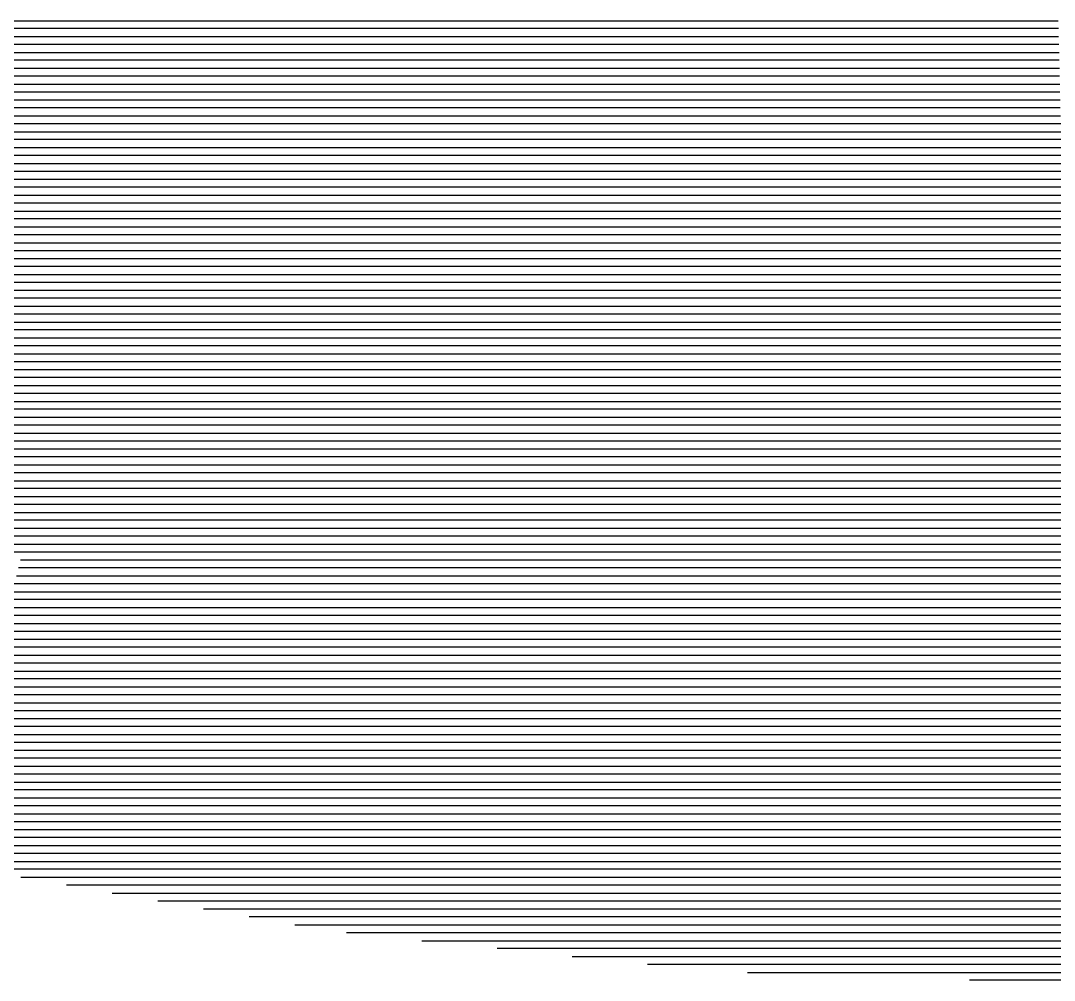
# Model space of a CAD drawing. Header units: metres. Extents: x -6.9 to 6.9, y -7 to 7.
# Drawn here: x -1.305 to -0.001, y -6.99 to -5.78 of the extents above; entities that cross this region are included whole.
import ezdxf

# ---------------------------------------------------------------- set-up
doc = ezdxf.new("R2010")
doc.units = ezdxf.units.M

msp = doc.modelspace()

# ---------------------------------------------------------------- linework, layer by layer
for p, q in [((-1.380213, -5.780403, -0.091879), (-1.128985, -5.780403, -0.045519)), ((-1.128985, -5.780403, -0.045519), (-0.907183, -5.780403, -0.004047)), ((-0.907183, -5.780403, -0.004047), (-0.643176, -5.780403, 0.045298)), ((-0.643176, -5.780403, 0.045298), (-0.445456, -5.780403, 0.082781)), ((-0.445456, -5.780403, 0.082781), (-0.18143, -5.780403, 0.132753)), ((-0.18143, -5.780403, 0.132753), (0.003521, -5.780403, 0.168279)), ((-1.13157, -5.790403, -0.045494), (-1.380435, -5.790403, -0.091417)), ((-0.907239, -5.790403, -0.003548), (-1.13157, -5.790403, -0.045494)), ((-0.645531, -5.790403, 0.045367), (-0.907239, -5.790403, -0.003548)), ((-0.445374, -5.790403, 0.083312), (-0.645531, -5.790403, 0.045367)), ((-0.183551, -5.790403, 0.132868), (-0.445374, -5.790403, 0.083312)), ((0.003753, -5.790403, 0.168844), (-0.183551, -5.790403, 0.132868)), ((-1.136742, -5.810403, -0.045442), (-1.380879, -5.810403, -0.090493)), ((-1.380657, -5.800403, -0.090955), (-1.134156, -5.800403, -0.045468)), ((-0.90735, -5.810403, -0.00255), (-1.136742, -5.810403, -0.045442)), ((-1.134156, -5.800403, -0.045468), (-0.907294, -5.800403, -0.003049)), ((-0.650242, -5.810403, 0.045505), (-0.90735, -5.810403, -0.00255)), ((-0.907294, -5.800403, -0.003049), (-0.647886, -5.800403, 0.045436)), ((-0.445208, -5.810403, 0.084375), (-0.650242, -5.810403, 0.045505)), ((-0.647886, -5.800403, 0.045436), (-0.445291, -5.800403, 0.083844)), ((-0.445291, -5.800403, 0.083844), (-0.185671, -5.800403, 0.132982)), ((-0.187792, -5.810403, 0.133096), (-0.445208, -5.810403, 0.084375)), ((0.004216, -5.810403, 0.169976), (-0.187792, -5.810403, 0.133096)), ((-0.185671, -5.800403, 0.132982), (0.003984, -5.800403, 0.16941)), ((-1.3811, -5.820403, -0.090031), (-1.139328, -5.820403, -0.045417)), ((-1.139328, -5.820403, -0.045417), (-0.907405, -5.820403, -0.002052)), ((-0.907405, -5.820403, -0.002052), (-0.652597, -5.820403, 0.045574)), ((-0.652597, -5.820403, 0.045574), (-0.445125, -5.820403, 0.084906)), ((-0.445125, -5.820403, 0.084906), (-0.189912, -5.820403, 0.13321)), ((-0.189912, -5.820403, 0.13321), (0.004448, -5.820403, 0.170542)), ((-1.141913, -5.830403, -0.045391), (-1.381322, -5.830403, -0.089569)), ((-0.907461, -5.830403, -0.001553), (-1.141913, -5.830403, -0.045391)), ((-0.654953, -5.830403, 0.045643), (-0.907461, -5.830403, -0.001553)), ((-0.445042, -5.830403, 0.085437), (-0.654953, -5.830403, 0.045643)), ((-0.192032, -5.830403, 0.133324), (-0.445042, -5.830403, 0.085437)), ((0.00468, -5.830403, 0.171108), (-0.192032, -5.830403, 0.133324)), ((-1.147085, -5.850403, -0.04534), (-1.381765, -5.850403, -0.088645)), ((-1.381544, -5.840403, -0.089107), (-1.144499, -5.840403, -0.045365)), ((-0.907572, -5.850403, -0.000555), (-1.147085, -5.850403, -0.04534)), ((-1.144499, -5.840403, -0.045365), (-0.907516, -5.840403, -0.001054)), ((-0.659664, -5.850403, 0.045781), (-0.907572, -5.850403, -0.000555)), ((-0.907516, -5.840403, -0.001054), (-0.657308, -5.840403, 0.045712)), ((-0.444876, -5.850403, 0.086499), (-0.659664, -5.850403, 0.045781)), ((-0.657308, -5.840403, 0.045712), (-0.444959, -5.840403, 0.085968)), ((-0.444959, -5.840403, 0.085968), (-0.194153, -5.840403, 0.133438)), ((-0.196273, -5.850403, 0.133552), (-0.444876, -5.850403, 0.086499)), ((0.005143, -5.850403, 0.17224), (-0.196273, -5.850403, 0.133552)), ((-0.194153, -5.840403, 0.133438), (0.004911, -5.840403, 0.171674)), ((-1.381987, -5.860403, -0.088183), (-1.149671, -5.860403, -0.045314)), ((-1.149671, -5.860403, -0.045314), (-0.907627, -5.860403, -0.000056)), ((-0.907627, -5.860403, -0.000056), (-0.662019, -5.860403, 0.04585)), ((-0.662019, -5.860403, 0.04585), (-0.444794, -5.860403, 0.08703)), ((-0.444794, -5.860403, 0.08703), (-0.198394, -5.860403, 0.133667)), ((-0.198394, -5.860403, 0.133667), (0.005375, -5.860403, 0.172806)), ((-1.152257, -5.870403, -0.045288), (-1.382209, -5.870403, -0.087721)), ((-0.907683, -5.870403, 0.000442), (-1.152257, -5.870403, -0.045288)), ((-0.664374, -5.870403, 0.045919), (-0.907683, -5.870403, 0.000442)), ((-0.444711, -5.870403, 0.087562), (-0.664374, -5.870403, 0.045919)), ((-0.200514, -5.870403, 0.133781), (-0.444711, -5.870403, 0.087562)), ((0.005606, -5.870403, 0.173372), (-0.200514, -5.870403, 0.133781)), ((-1.382431, -5.880403, -0.08726), (-1.154842, -5.880403, -0.045263)), ((-1.154842, -5.880403, -0.045263), (-0.907738, -5.880403, 0.000941)), ((-0.907738, -5.880403, 0.000941), (-0.66673, -5.880403, 0.045988)), ((-0.66673, -5.880403, 0.045988), (-0.444628, -5.880403, 0.088093)), ((-0.444628, -5.880403, 0.088093), (-0.202635, -5.880403, 0.133895)), ((-0.202635, -5.880403, 0.133895), (0.005838, -5.880403, 0.173938)), ((-1.382874, -5.900403, -0.086336), (-1.160014, -5.900403, -0.045211)), ((-1.157428, -5.890403, -0.045237), (-1.382652, -5.890403, -0.086798)), ((-1.160014, -5.900403, -0.045211), (-0.907849, -5.900403, 0.001939)), ((-0.907794, -5.890403, 0.00144), (-1.157428, -5.890403, -0.045237)), ((-0.907849, -5.900403, 0.001939), (-0.671441, -5.900403, 0.046125)), ((-0.669085, -5.890403, 0.046056), (-0.907794, -5.890403, 0.00144)), ((-0.671441, -5.900403, 0.046125), (-0.444462, -5.900403, 0.089155)), ((-0.444545, -5.890403, 0.088624), (-0.669085, -5.890403, 0.046056)), ((-0.204755, -5.890403, 0.134009), (-0.444545, -5.890403, 0.088624)), ((-0.444462, -5.900403, 0.089155), (-0.206876, -5.900403, 0.134123)), ((-0.206876, -5.900403, 0.134123), (0.006302, -5.900403, 0.17507)), ((0.00607, -5.890403, 0.174504), (-0.204755, -5.890403, 0.134009)), ((-1.1626, -5.910403, -0.045186), (-1.383096, -5.910403, -0.085874)), ((-0.907905, -5.910403, 0.002438), (-1.1626, -5.910403, -0.045186)), ((-0.673796, -5.910403, 0.046194), (-0.907905, -5.910403, 0.002438)), ((-0.444379, -5.910403, 0.089686), (-0.673796, -5.910403, 0.046194)), ((-0.208996, -5.910403, 0.134237), (-0.444379, -5.910403, 0.089686)), ((0.006533, -5.910403, 0.175636), (-0.208996, -5.910403, 0.134237)), ((-1.383317, -5.920403, -0.085412), (-1.165185, -5.920403, -0.04516)), ((-1.165185, -5.920403, -0.04516), (-0.90796, -5.920403, 0.002936)), ((-0.90796, -5.920403, 0.002936), (-0.676152, -5.920403, 0.046263)), ((-0.676152, -5.920403, 0.046263), (-0.444296, -5.920403, 0.090217)), ((-0.444296, -5.920403, 0.090217), (-0.211117, -5.920403, 0.134351)), ((-0.211117, -5.920403, 0.134351), (0.006765, -5.920403, 0.176202)), ((-1.383761, -5.940403, -0.084488), (-1.170357, -5.940403, -0.045109)), ((-1.167771, -5.930403, -0.045134), (-1.383539, -5.930403, -0.08495)), ((-1.170357, -5.940403, -0.045109), (-0.908071, -5.940403, 0.003934)), ((-0.908016, -5.930403, 0.003435), (-1.167771, -5.930403, -0.045134)), ((-0.908071, -5.940403, 0.003934), (-0.680862, -5.940403, 0.046401)), ((-0.678507, -5.930403, 0.046332), (-0.908016, -5.930403, 0.003435)), ((-0.680862, -5.940403, 0.046401), (-0.444131, -5.940403, 0.09128)), ((-0.444214, -5.930403, 0.090749), (-0.678507, -5.930403, 0.046332)), ((-0.213237, -5.930403, 0.134465), (-0.444214, -5.930403, 0.090749)), ((-0.444131, -5.940403, 0.09128), (-0.215358, -5.940403, 0.13458)), ((-0.215358, -5.940403, 0.13458), (0.007228, -5.940403, 0.177333)), ((0.006997, -5.930403, 0.176768), (-0.213237, -5.930403, 0.134465)), ((-1.172943, -5.950403, -0.045083), (-1.383982, -5.950403, -0.084026)), ((-0.908127, -5.950403, 0.004433), (-1.172943, -5.950403, -0.045083)), ((-0.683218, -5.950403, 0.04647), (-0.908127, -5.950403, 0.004433)), ((-0.444048, -5.950403, 0.091811), (-0.683218, -5.950403, 0.04647)), ((-0.217478, -5.950403, 0.134694), (-0.444048, -5.950403, 0.091811)), ((0.00746, -5.950403, 0.177899), (-0.217478, -5.950403, 0.134694)), ((-1.384204, -5.960403, -0.083564), (-1.175528, -5.960403, -0.045057)), ((-1.175528, -5.960403, -0.045057), (-0.908182, -5.960403, 0.004932)), ((-0.908182, -5.960403, 0.004932), (-0.685573, -5.960403, 0.046539)), ((-0.685573, -5.960403, 0.046539), (-0.443965, -5.960403, 0.092342)), ((-0.443965, -5.960403, 0.092342), (-0.219599, -5.960403, 0.134808)), ((-0.219599, -5.960403, 0.134808), (0.007692, -5.960403, 0.178465)), ((-1.384648, -5.980403, -0.08264), (-1.1807, -5.980403, -0.045006)), ((-1.178114, -5.970403, -0.045031), (-1.384426, -5.970403, -0.083102)), ((-1.1807, -5.980403, -0.045006), (-0.908293, -5.980403, 0.005929)), ((-0.908238, -5.970403, 0.00543), (-1.178114, -5.970403, -0.045031)), ((-0.908293, -5.980403, 0.005929), (-0.690284, -5.980403, 0.046677)), ((-0.687929, -5.970403, 0.046608), (-0.908238, -5.970403, 0.00543)), ((-0.690284, -5.980403, 0.046677), (-0.443799, -5.980403, 0.093404)), ((-0.443882, -5.970403, 0.092873), (-0.687929, -5.970403, 0.046608)), ((-0.221719, -5.970403, 0.134922), (-0.443882, -5.970403, 0.092873)), ((-0.443799, -5.980403, 0.093404), (-0.22384, -5.980403, 0.135036)), ((-0.22384, -5.980403, 0.135036), (0.008155, -5.980403, 0.179597)), ((0.007923, -5.970403, 0.179031), (-0.221719, -5.970403, 0.134922)), ((-1.183286, -5.990403, -0.04498), (-1.384869, -5.990403, -0.082178)), ((-0.908349, -5.990403, 0.006428), (-1.183286, -5.990403, -0.04498)), ((-0.69264, -5.990403, 0.046746), (-0.908349, -5.990403, 0.006428)), ((-0.443716, -5.990403, 0.093935), (-0.69264, -5.990403, 0.046746)), ((-0.22596, -5.990403, 0.13515), (-0.443716, -5.990403, 0.093935)), ((0.008387, -5.990403, 0.180163), (-0.22596, -5.990403, 0.13515)), ((-1.385091, -6.000403, -0.081717), (-1.185871, -6.000403, -0.044954)), ((-1.185871, -6.000403, -0.044954), (-0.908404, -6.000403, 0.006927)), ((-0.908404, -6.000403, 0.006927), (-0.694995, -6.000403, 0.046815)), ((-0.694995, -6.000403, 0.046815), (-0.443634, -6.000403, 0.094467)), ((-0.443634, -6.000403, 0.094467), (-0.228081, -6.000403, 0.135264)), ((-0.228081, -6.000403, 0.135264), (0.008619, -6.000403, 0.180729)), ((-1.188457, -6.010403, -0.044929), (-1.385313, -6.010403, -0.081255)), ((-0.90846, -6.010403, 0.007425), (-1.188457, -6.010403, -0.044929)), ((-0.69735, -6.010403, 0.046883), (-0.90846, -6.010403, 0.007425)), ((-0.443551, -6.010403, 0.094998), (-0.69735, -6.010403, 0.046883)), ((-0.230201, -6.010403, 0.135379), (-0.443551, -6.010403, 0.094998)), ((0.00885, -6.010403, 0.181295), (-0.230201, -6.010403, 0.135379)), ((-1.193629, -6.030403, -0.044877), (-1.385756, -6.030403, -0.080331)), ((-1.385534, -6.020403, -0.080793), (-1.191043, -6.020403, -0.044903)), ((-0.908571, -6.030403, 0.008423), (-1.193629, -6.030403, -0.044877)), ((-1.191043, -6.020403, -0.044903), (-0.908515, -6.020403, 0.007924)), ((-0.702061, -6.030403, 0.047021), (-0.908571, -6.030403, 0.008423)), ((-0.908515, -6.020403, 0.007924), (-0.699706, -6.020403, 0.046952)), ((-0.443385, -6.030403, 0.09606), (-0.702061, -6.030403, 0.047021)), ((-0.699706, -6.020403, 0.046952), (-0.443468, -6.020403, 0.095529)), ((-0.443468, -6.020403, 0.095529), (-0.232321, -6.020403, 0.135493)), ((-0.234442, -6.030403, 0.135607), (-0.443385, -6.030403, 0.09606)), ((0.009314, -6.030403, 0.182427), (-0.234442, -6.030403, 0.135607)), ((-0.232321, -6.020403, 0.135493), (0.009082, -6.020403, 0.181861)), ((-1.385978, -6.040403, -0.079869), (-1.196215, -6.040403, -0.044852)), ((-1.196215, -6.040403, -0.044852), (-0.908626, -6.040403, 0.008922)), ((-0.908626, -6.040403, 0.008922), (-0.704417, -6.040403, 0.04709)), ((-0.704417, -6.040403, 0.04709), (-0.443302, -6.040403, 0.096591)), ((-0.443302, -6.040403, 0.096591), (-0.236562, -6.040403, 0.135721)), ((-0.236562, -6.040403, 0.135721), (0.009545, -6.040403, 0.182993)), ((-1.1988, -6.050403, -0.044826), (-1.3862, -6.050403, -0.079407)), ((-0.908682, -6.050403, 0.009421), (-1.1988, -6.050403, -0.044826)), ((-0.706772, -6.050403, 0.047159), (-0.908682, -6.050403, 0.009421)), ((-0.443219, -6.050403, 0.097122), (-0.706772, -6.050403, 0.047159)), ((-0.238683, -6.050403, 0.135835), (-0.443219, -6.050403, 0.097122)), ((0.009777, -6.050403, 0.183559), (-0.238683, -6.050403, 0.135835)), ((-1.203972, -6.070403, -0.044775), (-1.386643, -6.070403, -0.078483)), ((-1.386421, -6.060403, -0.078945), (-1.201386, -6.060403, -0.0448)), ((-0.908793, -6.070403, 0.010418), (-1.203972, -6.070403, -0.044775)), ((-1.201386, -6.060403, -0.0448), (-0.908737, -6.060403, 0.009919)), ((-0.711483, -6.070403, 0.047297), (-0.908793, -6.070403, 0.010418)), ((-0.908737, -6.060403, 0.009919), (-0.709128, -6.060403, 0.047228)), ((-0.443054, -6.070403, 0.098185), (-0.711483, -6.070403, 0.047297)), ((-0.709128, -6.060403, 0.047228), (-0.443136, -6.060403, 0.097654)), ((-0.443136, -6.060403, 0.097654), (-0.240803, -6.060403, 0.135949)), ((-0.242924, -6.070403, 0.136063), (-0.443054, -6.070403, 0.098185)), ((0.010241, -6.070403, 0.184691), (-0.242924, -6.070403, 0.136063)), ((-0.240803, -6.060403, 0.135949), (0.010009, -6.060403, 0.184125)), ((-1.386865, -6.080403, -0.078021), (-1.206558, -6.080403, -0.044749)), ((-1.206558, -6.080403, -0.044749), (-0.908848, -6.080403, 0.010917)), ((-0.908848, -6.080403, 0.010917), (-0.713838, -6.080403, 0.047366)), ((-0.713838, -6.080403, 0.047366), (-0.442971, -6.080403, 0.098716)), ((-0.442971, -6.080403, 0.098716), (-0.245044, -6.080403, 0.136177)), ((-0.245044, -6.080403, 0.136177), (0.010472, -6.080403, 0.185257)), ((-1.209143, -6.090403, -0.044723), (-1.387086, -6.090403, -0.077559)), ((-0.908904, -6.090403, 0.011416), (-1.209143, -6.090403, -0.044723)), ((-0.716194, -6.090403, 0.047435), (-0.908904, -6.090403, 0.011416)), ((-0.442888, -6.090403, 0.099247), (-0.716194, -6.090403, 0.047435)), ((-0.247165, -6.090403, 0.136292), (-0.442888, -6.090403, 0.099247)), ((0.010704, -6.090403, 0.185823), (-0.247165, -6.090403, 0.136292)), ((-1.214315, -6.110403, -0.044672), (-1.38753, -6.110403, -0.076635)), ((-1.387308, -6.100403, -0.077097), (-1.211729, -6.100403, -0.044698)), ((-0.909015, -6.110403, 0.012413), (-1.214315, -6.110403, -0.044672)), ((-1.211729, -6.100403, -0.044698), (-0.908959, -6.100403, 0.011915)), ((-0.720905, -6.110403, 0.047573), (-0.909015, -6.110403, 0.012413)), ((-0.908959, -6.100403, 0.011915), (-0.718549, -6.100403, 0.047504)), ((-0.442722, -6.110403, 0.100309), (-0.720905, -6.110403, 0.047573)), ((-0.718549, -6.100403, 0.047504), (-0.442805, -6.100403, 0.099778)), ((-0.442805, -6.100403, 0.099778), (-0.249285, -6.100403, 0.136406)), ((-0.251406, -6.110403, 0.13652), (-0.442722, -6.110403, 0.100309)), ((0.011167, -6.110403, 0.186954), (-0.251406, -6.110403, 0.13652)), ((-0.249285, -6.100403, 0.136406), (0.010936, -6.100403, 0.186388)), ((-1.387751, -6.120403, -0.076173), (-1.216901, -6.120403, -0.044646)), ((-1.216901, -6.120403, -0.044646), (-0.90907, -6.120403, 0.012912)), ((-0.90907, -6.120403, 0.012912), (-0.72326, -6.120403, 0.047642)), ((-0.72326, -6.120403, 0.047642), (-0.442639, -6.120403, 0.100841)), ((-0.442639, -6.120403, 0.100841), (-0.253526, -6.120403, 0.136634)), ((-0.253526, -6.120403, 0.136634), (0.011399, -6.120403, 0.18752)), ((-1.219486, -6.130403, -0.044621), (-1.387973, -6.130403, -0.075712)), ((-0.909126, -6.130403, 0.013411), (-1.219486, -6.130403, -0.044621)), ((-0.725616, -6.130403, 0.04771), (-0.909126, -6.130403, 0.013411)), ((-0.442556, -6.130403, 0.101372), (-0.725616, -6.130403, 0.04771)), ((-0.255647, -6.130403, 0.136748), (-0.442556, -6.130403, 0.101372)), ((0.011631, -6.130403, 0.188086), (-0.255647, -6.130403, 0.136748)), ((-1.224658, -6.150403, -0.044569), (-1.388417, -6.150403, -0.074788)), ((-1.388195, -6.140403, -0.07525), (-1.222072, -6.140403, -0.044595)), ((-0.909237, -6.150403, 0.014409), (-1.224658, -6.150403, -0.044569)), ((-1.222072, -6.140403, -0.044595), (-0.909181, -6.140403, 0.01391)), ((-0.730326, -6.150403, 0.047848), (-0.909237, -6.150403, 0.014409)), ((-0.909181, -6.140403, 0.01391), (-0.727971, -6.140403, 0.047779)), ((-0.442391, -6.150403, 0.102434), (-0.730326, -6.150403, 0.047848)), ((-0.727971, -6.140403, 0.047779), (-0.442474, -6.140403, 0.101903)), ((-0.442474, -6.140403, 0.101903), (-0.257767, -6.140403, 0.136862)), ((-0.259888, -6.150403, 0.136976), (-0.442391, -6.150403, 0.102434)), ((0.012094, -6.150403, 0.189218), (-0.259888, -6.150403, 0.136976)), ((-0.257767, -6.140403, 0.136862), (0.011862, -6.140403, 0.188652)), ((-1.388638, -6.160403, -0.074326), (-1.227244, -6.160403, -0.044544)), ((-1.227244, -6.160403, -0.044544), (-0.909292, -6.160403, 0.014907)), ((-0.909292, -6.160403, 0.014907), (-0.732682, -6.160403, 0.047917)), ((-0.732682, -6.160403, 0.047917), (-0.442308, -6.160403, 0.102965)), ((-0.442308, -6.160403, 0.102965), (-0.262008, -6.160403, 0.13709)), ((-0.262008, -6.160403, 0.13709), (0.012326, -6.160403, 0.189784)), ((-1.229829, -6.170403, -0.044518), (-1.38886, -6.170403, -0.073864)), ((-0.909348, -6.170403, 0.015406), (-1.229829, -6.170403, -0.044518)), ((-0.735037, -6.170403, 0.047986), (-0.909348, -6.170403, 0.015406)), ((-0.442225, -6.170403, 0.103496), (-0.735037, -6.170403, 0.047986)), ((-0.264129, -6.170403, 0.137205), (-0.442225, -6.170403, 0.103496)), ((0.012558, -6.170403, 0.19035), (-0.264129, -6.170403, 0.137205)), ((-1.389082, -6.180403, -0.073402), (-1.232415, -6.180403, -0.044492)), ((-1.232415, -6.180403, -0.044492), (-0.909404, -6.180403, 0.015905)), ((-0.909404, -6.180403, 0.015905), (-0.737393, -6.180403, 0.048055)), ((-0.737393, -6.180403, 0.048055), (-0.442142, -6.180403, 0.104027)), ((-0.442142, -6.180403, 0.104027), (-0.266249, -6.180403, 0.137319)), ((-0.266249, -6.180403, 0.137319), (0.012789, -6.180403, 0.190916)), ((-1.389525, -6.200403, -0.072478), (-1.237587, -6.200403, -0.044441)), ((-1.235001, -6.190403, -0.044467), (-1.389303, -6.190403, -0.07294)), ((-1.237587, -6.200403, -0.044441), (-0.909515, -6.200403, 0.016902)), ((-0.909459, -6.190403, 0.016404), (-1.235001, -6.190403, -0.044467)), ((-0.909515, -6.200403, 0.016902), (-0.742104, -6.200403, 0.048193)), ((-0.739748, -6.190403, 0.048124), (-0.909459, -6.190403, 0.016404)), ((-0.742104, -6.200403, 0.048193), (-0.441977, -6.200403, 0.10509)), ((-0.442059, -6.190403, 0.104559), (-0.739748, -6.190403, 0.048124)), ((-0.26837, -6.190403, 0.137433), (-0.442059, -6.190403, 0.104559)), ((-0.441977, -6.200403, 0.10509), (-0.27049, -6.200403, 0.137547)), ((-0.27049, -6.200403, 0.137547), (0.013253, -6.200403, 0.192048)), ((0.013021, -6.190403, 0.191482), (-0.26837, -6.190403, 0.137433)), ((-1.240172, -6.210403, -0.044415), (-1.389747, -6.210403, -0.072016)), ((-0.90957, -6.210403, 0.017401), (-1.240172, -6.210403, -0.044415)), ((-0.744459, -6.210403, 0.048262), (-0.90957, -6.210403, 0.017401)), ((-0.441894, -6.210403, 0.105621), (-0.744459, -6.210403, 0.048262)), ((-0.27261, -6.210403, 0.137661), (-0.441894, -6.210403, 0.105621)), ((0.013484, -6.210403, 0.192614), (-0.27261, -6.210403, 0.137661)), ((-1.389969, -6.220403, -0.071554), (-1.242758, -6.220403, -0.044389)), ((-1.242758, -6.220403, -0.044389), (-0.909626, -6.220403, 0.0179)), ((-0.909626, -6.220403, 0.0179), (-0.746814, -6.220403, 0.048331)), ((-0.746814, -6.220403, 0.048331), (-0.441811, -6.220403, 0.106152)), ((-0.441811, -6.220403, 0.106152), (-0.274731, -6.220403, 0.137775)), ((-0.274731, -6.220403, 0.137775), (0.013716, -6.220403, 0.19318)), ((-1.390412, -6.240403, -0.07063), (-1.24793, -6.240403, -0.044338)), ((-1.245344, -6.230403, -0.044364), (-1.39019, -6.230403, -0.071092)), ((-1.24793, -6.240403, -0.044338), (-0.909737, -6.240403, 0.018898)), ((-0.909681, -6.230403, 0.018399), (-1.245344, -6.230403, -0.044364)), ((-0.909737, -6.240403, 0.018898), (-0.751525, -6.240403, 0.048469)), ((-0.74917, -6.230403, 0.0484), (-0.909681, -6.230403, 0.018399)), ((-0.751525, -6.240403, 0.048469), (-0.441645, -6.240403, 0.107214)), ((-0.441728, -6.230403, 0.106683), (-0.74917, -6.230403, 0.0484)), ((-0.276851, -6.230403, 0.137889), (-0.441728, -6.230403, 0.106683)), ((-0.441645, -6.240403, 0.107214), (-0.278972, -6.240403, 0.138004)), ((-0.278972, -6.240403, 0.138004), (0.01418, -6.240403, 0.194312)), ((0.013948, -6.230403, 0.193746), (-0.276851, -6.230403, 0.137889)), ((-1.250516, -6.250403, -0.044312), (-1.390634, -6.250403, -0.070169)), ((-0.909792, -6.250403, 0.019396), (-1.250516, -6.250403, -0.044312)), ((-0.753881, -6.250403, 0.048537), (-0.909792, -6.250403, 0.019396)), ((-0.441562, -6.250403, 0.107746), (-0.753881, -6.250403, 0.048537)), ((-0.281092, -6.250403, 0.138118), (-0.441562, -6.250403, 0.107746)), ((0.014411, -6.250403, 0.194877), (-0.281092, -6.250403, 0.138118)), ((-1.390855, -6.260403, -0.069707), (-1.253101, -6.260403, -0.044287)), ((-1.253101, -6.260403, -0.044287), (-0.909848, -6.260403, 0.019895)), ((-0.909848, -6.260403, 0.019895), (-0.756236, -6.260403, 0.048606)), ((-0.756236, -6.260403, 0.048606), (-0.441479, -6.260403, 0.108277)), ((-0.441479, -6.260403, 0.108277), (-0.283213, -6.260403, 0.138232)), ((-0.283213, -6.260403, 0.138232), (0.014643, -6.260403, 0.195443)), ((-1.391299, -6.280403, -0.068783), (-1.258273, -6.280403, -0.044235)), ((-1.255687, -6.270403, -0.044261), (-1.391077, -6.270403, -0.069245)), ((-1.258273, -6.280403, -0.044235), (-0.909959, -6.280403, 0.020893)), ((-0.909903, -6.270403, 0.020394), (-1.255687, -6.270403, -0.044261)), ((-0.909959, -6.280403, 0.020893), (-0.760947, -6.280403, 0.048744)), ((-0.758592, -6.270403, 0.048675), (-0.909903, -6.270403, 0.020394)), ((-0.760947, -6.280403, 0.048744), (-0.441314, -6.280403, 0.109339)), ((-0.441397, -6.270403, 0.108808), (-0.758592, -6.270403, 0.048675)), ((-0.285333, -6.270403, 0.138346), (-0.441397, -6.270403, 0.108808)), ((-0.441314, -6.280403, 0.109339), (-0.287454, -6.280403, 0.13846)), ((-0.287454, -6.280403, 0.13846), (0.015106, -6.280403, 0.196575)), ((0.014875, -6.270403, 0.196009), (-0.285333, -6.270403, 0.138346)), ((-1.260859, -6.290403, -0.04421), (-1.39152, -6.290403, -0.068321)), ((-0.910014, -6.290403, 0.021392), (-1.260859, -6.290403, -0.04421)), ((-0.763302, -6.290403, 0.048813), (-0.910014, -6.290403, 0.021392)), ((-0.441231, -6.290403, 0.10987), (-0.763302, -6.290403, 0.048813)), ((-0.289574, -6.290403, 0.138574), (-0.441231, -6.290403, 0.10987)), ((0.015338, -6.290403, 0.197141), (-0.289574, -6.290403, 0.138574)), ((-1.391742, -6.300403, -0.067859), (-1.263444, -6.300403, -0.044184)), ((-1.263444, -6.300403, -0.044184), (-0.91007, -6.300403, 0.02189)), ((-0.91007, -6.300403, 0.02189), (-0.765658, -6.300403, 0.048882)), ((-0.765658, -6.300403, 0.048882), (-0.441148, -6.300403, 0.110401)), ((-0.441148, -6.300403, 0.110401), (-0.291695, -6.300403, 0.138688)), ((-0.291695, -6.300403, 0.138688), (0.01557, -6.300403, 0.197707)), ((-1.26603, -6.310403, -0.044158), (-1.391964, -6.310403, -0.067397)), ((-0.910125, -6.310403, 0.022389), (-1.26603, -6.310403, -0.044158)), ((-0.768013, -6.310403, 0.048951), (-0.910125, -6.310403, 0.022389)), ((-0.441065, -6.310403, 0.110932), (-0.768013, -6.310403, 0.048951)), ((-0.293815, -6.310403, 0.138802), (-0.441065, -6.310403, 0.110932)), ((0.015801, -6.310403, 0.198273), (-0.293815, -6.310403, 0.138802)), ((-1.271202, -6.330403, -0.044107), (-1.392407, -6.330403, -0.066473)), ((-1.392186, -6.320403, -0.066935), (-1.268616, -6.320403, -0.044133)), ((-0.910236, -6.330403, 0.023387), (-1.271202, -6.330403, -0.044107)), ((-1.268616, -6.320403, -0.044133), (-0.910181, -6.320403, 0.022888)), ((-0.772724, -6.330403, 0.049089), (-0.910236, -6.330403, 0.023387)), ((-0.910181, -6.320403, 0.022888), (-0.770369, -6.320403, 0.04902)), ((-0.440899, -6.330403, 0.111995), (-0.772724, -6.330403, 0.049089)), ((-0.770369, -6.320403, 0.04902), (-0.440982, -6.320403, 0.111464)), ((-0.440982, -6.320403, 0.111464), (-0.295936, -6.320403, 0.138917)), ((-0.298056, -6.330403, 0.139031), (-0.440899, -6.330403, 0.111995)), ((0.016265, -6.330403, 0.199405), (-0.298056, -6.330403, 0.139031)), ((-0.295936, -6.320403, 0.138917), (0.016033, -6.320403, 0.198839)), ((-1.392629, -6.340403, -0.066011), (-1.273787, -6.340403, -0.044081)), ((-1.273787, -6.340403, -0.044081), (-0.910292, -6.340403, 0.023886)), ((-0.910292, -6.340403, 0.023886), (-0.77508, -6.340403, 0.049158)), ((-0.77508, -6.340403, 0.049158), (-0.440817, -6.340403, 0.112526)), ((-0.440817, -6.340403, 0.112526), (-0.300177, -6.340403, 0.139145)), ((-0.300177, -6.340403, 0.139145), (0.016497, -6.340403, 0.199971)), ((-1.276373, -6.350403, -0.044056), (-1.392851, -6.350403, -0.065549)), ((-0.910347, -6.350403, 0.024384), (-1.276373, -6.350403, -0.044056)), ((-0.777435, -6.350403, 0.049227), (-0.910347, -6.350403, 0.024384)), ((-0.440734, -6.350403, 0.113057), (-0.777435, -6.350403, 0.049227)), ((-0.302297, -6.350403, 0.139259), (-0.440734, -6.350403, 0.113057)), ((0.016728, -6.350403, 0.200537), (-0.302297, -6.350403, 0.139259)), ((-1.281545, -6.370403, -0.044004), (-1.393294, -6.370403, -0.064625)), ((-1.393072, -6.360403, -0.065087), (-1.278959, -6.360403, -0.04403)), ((-0.910458, -6.370403, 0.025382), (-1.281545, -6.370403, -0.044004)), ((-1.278959, -6.360403, -0.04403), (-0.910403, -6.360403, 0.024883)), ((-0.782146, -6.370403, 0.049364), (-0.910458, -6.370403, 0.025382)), ((-0.910403, -6.360403, 0.024883), (-0.77979, -6.360403, 0.049296)), ((-0.440568, -6.370403, 0.114119), (-0.782146, -6.370403, 0.049364)), ((-0.77979, -6.360403, 0.049296), (-0.440651, -6.360403, 0.113588)), ((-0.440651, -6.360403, 0.113588), (-0.304418, -6.360403, 0.139373)), ((-0.306538, -6.370403, 0.139487), (-0.440568, -6.370403, 0.114119)), ((0.017192, -6.370403, 0.201669), (-0.306538, -6.370403, 0.139487)), ((-0.304418, -6.360403, 0.139373), (0.01696, -6.360403, 0.201103)), ((-1.393516, -6.380403, -0.064164), (-1.28413, -6.380403, -0.043979)), ((-1.28413, -6.380403, -0.043979), (-0.910514, -6.380403, 0.025881)), ((-0.910514, -6.380403, 0.025881), (-0.784501, -6.380403, 0.049433)), ((-0.784501, -6.380403, 0.049433), (-0.440485, -6.380403, 0.114651)), ((-0.440485, -6.380403, 0.114651), (-0.308658, -6.380403, 0.139601)), ((-0.308658, -6.380403, 0.139601), (0.017423, -6.380403, 0.202235)), ((-1.286716, -6.390403, -0.043953), (-1.393738, -6.390403, -0.063702)), ((-0.910569, -6.390403, 0.026379), (-1.286716, -6.390403, -0.043953)), ((-0.786857, -6.390403, 0.049502), (-0.910569, -6.390403, 0.026379)), ((-0.440402, -6.390403, 0.115182), (-0.786857, -6.390403, 0.049502)), ((-0.310779, -6.390403, 0.139716), (-0.440402, -6.390403, 0.115182)), ((0.017655, -6.390403, 0.202801), (-0.310779, -6.390403, 0.139716)), ((-1.291888, -6.410403, -0.043902), (-1.394181, -6.410403, -0.062778)), ((-1.393959, -6.400403, -0.06324), (-1.289302, -6.400403, -0.043927)), ((-0.91068, -6.410403, 0.027377), (-1.291888, -6.410403, -0.043902)), ((-1.289302, -6.400403, -0.043927), (-0.910625, -6.400403, 0.026878)), ((-0.791568, -6.410403, 0.04964), (-0.91068, -6.410403, 0.027377)), ((-0.910625, -6.400403, 0.026878), (-0.789212, -6.400403, 0.049571)), ((-0.440237, -6.410403, 0.116244), (-0.791568, -6.410403, 0.04964)), ((-0.789212, -6.400403, 0.049571), (-0.440319, -6.400403, 0.115713)), ((-0.440319, -6.400403, 0.115713), (-0.312899, -6.400403, 0.13983)), ((-0.31502, -6.410403, 0.139944), (-0.440237, -6.410403, 0.116244)), ((0.018119, -6.410403, 0.203932), (-0.31502, -6.410403, 0.139944)), ((-0.312899, -6.400403, 0.13983), (0.017887, -6.400403, 0.203366)), ((-1.394403, -6.420403, -0.062316), (-1.294474, -6.420403, -0.043876)), ((-1.294474, -6.420403, -0.043876), (-0.910736, -6.420403, 0.027876)), ((-0.910736, -6.420403, 0.027876), (-0.793923, -6.420403, 0.049709)), ((-0.793923, -6.420403, 0.049709), (-0.440154, -6.420403, 0.116775)), ((-0.440154, -6.420403, 0.116775), (-0.31714, -6.420403, 0.140058)), ((-0.31714, -6.420403, 0.140058), (0.01835, -6.420403, 0.204498)), ((-1.297059, -6.430403, -0.04385), (-1.394624, -6.430403, -0.061854)), ((-0.910791, -6.430403, 0.028375), (-1.297059, -6.430403, -0.04385)), ((-0.796278, -6.430403, 0.049778), (-0.910791, -6.430403, 0.028375)), ((-0.440071, -6.430403, 0.117306), (-0.796278, -6.430403, 0.049778)), ((-0.319261, -6.430403, 0.140172), (-0.440071, -6.430403, 0.117306)), ((0.018582, -6.430403, 0.205064), (-0.319261, -6.430403, 0.140172)), ((-1.394846, -6.440403, -0.061392), (-1.299645, -6.440403, -0.043825)), ((-1.299645, -6.440403, -0.043825), (-0.910847, -6.440403, 0.028873)), ((-0.910847, -6.440403, 0.028873), (-0.798634, -6.440403, 0.049847)), ((-0.798634, -6.440403, 0.049847), (-0.439988, -6.440403, 0.117838)), ((-0.439988, -6.440403, 0.117838), (-0.321381, -6.440403, 0.140286)), ((-0.321381, -6.440403, 0.140286), (0.018814, -6.440403, 0.20563)), ((-1.302231, -6.450403, -0.043799), (-1.395068, -6.450403, -0.06093)), ((-1.304817, -6.460403, -0.043773), (-0.910958, -6.460403, 0.029871)), ((-0.910902, -6.450403, 0.029372), (-1.302231, -6.450403, -0.043799)), ((-0.910958, -6.460403, 0.029871), (-0.803345, -6.460403, 0.049985)), ((-0.800989, -6.450403, 0.049916), (-0.910902, -6.450403, 0.029372)), ((-0.803345, -6.460403, 0.049985), (-0.439822, -6.460403, 0.1189)), ((-0.439905, -6.450403, 0.118369), (-0.800989, -6.450403, 0.049916)), ((-0.323502, -6.450403, 0.1404), (-0.439905, -6.450403, 0.118369)), ((-0.439822, -6.460403, 0.1189), (-0.325622, -6.460403, 0.140514)), ((-0.325622, -6.460403, 0.140514), (0.019277, -6.460403, 0.206762)), ((0.019045, -6.450403, 0.206196), (-0.323502, -6.450403, 0.1404)), ((-0.911013, -6.470403, 0.03037), (-1.307402, -6.470403, -0.043748)), ((-0.8057, -6.470403, 0.050054), (-0.911013, -6.470403, 0.03037)), ((-0.439739, -6.470403, 0.119431), (-0.8057, -6.470403, 0.050054)), ((-0.327743, -6.470403, 0.140629), (-0.439739, -6.470403, 0.119431)), ((0.019509, -6.470403, 0.207328), (-0.327743, -6.470403, 0.140629)), ((-1.309988, -6.480403, -0.043722), (-0.911069, -6.480403, 0.030869)), ((-0.911069, -6.480403, 0.030869), (-0.808056, -6.480403, 0.050123)), ((-0.808056, -6.480403, 0.050123), (-0.439657, -6.480403, 0.119962)), ((-0.439657, -6.480403, 0.119962), (-0.329863, -6.480403, 0.140743)), ((-0.329863, -6.480403, 0.140743), (0.019741, -6.480403, 0.207894)), ((-1.31516, -6.500403, -0.04367), (-0.91118, -6.500403, 0.031866)), ((-0.911124, -6.490403, 0.031367), (-1.312574, -6.490403, -0.043696)), ((-0.91118, -6.500403, 0.031866), (-0.812766, -6.500403, 0.05026)), ((-0.810411, -6.490403, 0.050191), (-0.911124, -6.490403, 0.031367)), ((-0.812766, -6.500403, 0.05026), (-0.439491, -6.500403, 0.121024)), ((-0.439574, -6.490403, 0.120493), (-0.810411, -6.490403, 0.050191)), ((-0.331984, -6.490403, 0.140857), (-0.439574, -6.490403, 0.120493)), ((-0.439491, -6.500403, 0.121024), (-0.334104, -6.500403, 0.140971)), ((-0.334104, -6.500403, 0.140971), (0.020204, -6.500403, 0.209026)), ((0.019972, -6.490403, 0.20846), (-0.331984, -6.490403, 0.140857)), ((-0.911235, -6.510403, 0.032365), (-1.317745, -6.510403, -0.043645)), ((-0.815122, -6.510403, 0.050329), (-0.911235, -6.510403, 0.032365)), ((-0.439408, -6.510403, 0.121556), (-0.815122, -6.510403, 0.050329)), ((-0.336225, -6.510403, 0.141085), (-0.439408, -6.510403, 0.121556)), ((0.020436, -6.510403, 0.209592), (-0.336225, -6.510403, 0.141085)), ((-1.320331, -6.520403, -0.043619), (-0.911291, -6.520403, 0.032864)), ((-0.911291, -6.520403, 0.032864), (-0.817477, -6.520403, 0.050398)), ((-0.817477, -6.520403, 0.050398), (-0.439325, -6.520403, 0.122087)), ((-0.439325, -6.520403, 0.122087), (-0.338345, -6.520403, 0.141199)), ((-0.338345, -6.520403, 0.141199), (0.020667, -6.520403, 0.210158)), ((-1.325503, -6.540403, -0.043568), (-0.911402, -6.540403, 0.033861)), ((-0.911346, -6.530403, 0.033363), (-1.322917, -6.530403, -0.043593)), ((-0.911402, -6.540403, 0.033861), (-0.822188, -6.540403, 0.050536)), ((-0.819833, -6.530403, 0.050467), (-0.911346, -6.530403, 0.033363)), ((-0.822188, -6.540403, 0.050536), (-0.439159, -6.540403, 0.123149)), ((-0.439242, -6.530403, 0.122618), (-0.819833, -6.530403, 0.050467)), ((-0.340466, -6.530403, 0.141313), (-0.439242, -6.530403, 0.122618)), ((-0.439159, -6.540403, 0.123149), (-0.342586, -6.540403, 0.141428)), ((-0.342586, -6.540403, 0.141428), (0.021131, -6.540403, 0.21129)), ((0.020899, -6.530403, 0.210724), (-0.340466, -6.530403, 0.141313)), ((-0.911457, -6.550403, 0.03436), (-1.328088, -6.550403, -0.043542)), ((-0.824544, -6.550403, 0.050605), (-0.911457, -6.550403, 0.03436)), ((-0.439077, -6.550403, 0.12368), (-0.824544, -6.550403, 0.050605)), ((-0.344707, -6.550403, 0.141542), (-0.439077, -6.550403, 0.12368)), ((0.021362, -6.550403, 0.211855), (-0.344707, -6.550403, 0.141542)), ((-1.330674, -6.560403, -0.043516), (-0.911513, -6.560403, 0.034859)), ((-0.911513, -6.560403, 0.034859), (-0.826899, -6.560403, 0.050674)), ((-0.826899, -6.560403, 0.050674), (-0.438994, -6.560403, 0.124211)), ((-0.438994, -6.560403, 0.124211), (-0.346827, -6.560403, 0.141656)), ((-0.346827, -6.560403, 0.141656), (0.021594, -6.560403, 0.212421)), ((-1.335846, -6.580403, -0.043465), (-0.911624, -6.580403, 0.035856)), ((-0.911568, -6.570403, 0.035358), (-1.33326, -6.570403, -0.043491)), ((-0.911624, -6.580403, 0.035856), (-0.83161, -6.580403, 0.050812)), ((-0.829254, -6.570403, 0.050743), (-0.911568, -6.570403, 0.035358)), ((-0.83161, -6.580403, 0.050812), (-0.438828, -6.580403, 0.125274)), ((-0.438911, -6.570403, 0.124743), (-0.829254, -6.570403, 0.050743)), ((-0.348947, -6.570403, 0.14177), (-0.438911, -6.570403, 0.124743)), ((-0.438828, -6.580403, 0.125274), (-0.351068, -6.580403, 0.141884)), ((-0.351068, -6.580403, 0.141884), (0.022058, -6.580403, 0.213553)), ((0.021826, -6.570403, 0.212987), (-0.348947, -6.570403, 0.14177)), ((-0.911679, -6.590403, 0.036355), (-1.338431, -6.590403, -0.043439)), ((-0.833965, -6.590403, 0.050881), (-0.911679, -6.590403, 0.036355)), ((-0.438745, -6.590403, 0.125805), (-0.833965, -6.590403, 0.050881)), ((-0.353188, -6.590403, 0.141998), (-0.438745, -6.590403, 0.125805)), ((0.022289, -6.590403, 0.214119), (-0.353188, -6.590403, 0.141998)), ((-1.341017, -6.600403, -0.043414), (-0.911735, -6.600403, 0.036854)), ((-0.911735, -6.600403, 0.036854), (-0.836321, -6.600403, 0.05095)), ((-0.836321, -6.600403, 0.05095), (-0.438662, -6.600403, 0.126336)), ((-0.438662, -6.600403, 0.126336), (-0.355309, -6.600403, 0.142112)), ((-0.355309, -6.600403, 0.142112), (0.022521, -6.600403, 0.214685)), ((-0.91179, -6.610403, 0.037353), (-1.343603, -6.610403, -0.043388)), ((-0.838676, -6.610403, 0.051018), (-0.91179, -6.610403, 0.037353)), ((-0.438579, -6.610403, 0.126867), (-0.838676, -6.610403, 0.051018)), ((-0.357429, -6.610403, 0.142226), (-0.438579, -6.610403, 0.126867)), ((0.022753, -6.610403, 0.215251), (-0.357429, -6.610403, 0.142226)), ((-0.911901, -6.630403, 0.03835), (-1.348775, -6.630403, -0.043337)), ((-1.346189, -6.620403, -0.043362), (-0.911846, -6.620403, 0.037852)), ((-0.843387, -6.630403, 0.051156), (-0.911901, -6.630403, 0.03835)), ((-0.911846, -6.620403, 0.037852), (-0.841032, -6.620403, 0.051087)), ((-0.438414, -6.630403, 0.127929), (-0.843387, -6.630403, 0.051156)), ((-0.841032, -6.620403, 0.051087), (-0.438497, -6.620403, 0.127398)), ((-0.438497, -6.620403, 0.127398), (-0.35955, -6.620403, 0.142341)), ((-0.36167, -6.630403, 0.142455), (-0.438414, -6.630403, 0.127929)), ((0.023216, -6.630403, 0.216383), (-0.36167, -6.630403, 0.142455)), ((-0.35955, -6.620403, 0.142341), (0.022984, -6.620403, 0.215817)), ((-1.35136, -6.640403, -0.043311), (-0.911957, -6.640403, 0.038849)), ((-0.911957, -6.640403, 0.038849), (-0.845742, -6.640403, 0.051225)), ((-0.845742, -6.640403, 0.051225), (-0.438331, -6.640403, 0.128461)), ((-0.438331, -6.640403, 0.128461), (-0.363791, -6.640403, 0.142569)), ((-0.363791, -6.640403, 0.142569), (0.023448, -6.640403, 0.216949)), ((-0.912013, -6.650403, 0.039348), (-1.353946, -6.650403, -0.043285)), ((-0.848098, -6.650403, 0.051294), (-0.912013, -6.650403, 0.039348)), ((-0.438248, -6.650403, 0.128992), (-0.848098, -6.650403, 0.051294)), ((-0.365911, -6.650403, 0.142683), (-0.438248, -6.650403, 0.128992)), ((0.02368, -6.650403, 0.217515), (-0.365911, -6.650403, 0.142683)), ((-0.912124, -6.670403, 0.040346), (-1.359118, -6.670403, -0.043234)), ((-1.356532, -6.660403, -0.04326), (-0.912068, -6.660403, 0.039847)), ((-0.852809, -6.670403, 0.051432), (-0.912124, -6.670403, 0.040346)), ((-0.912068, -6.660403, 0.039847), (-0.850453, -6.660403, 0.051363)), ((-0.438082, -6.670403, 0.130054), (-0.852809, -6.670403, 0.051432)), ((-0.850453, -6.660403, 0.051363), (-0.438165, -6.660403, 0.129523)), ((-0.438165, -6.660403, 0.129523), (-0.368032, -6.660403, 0.142797)), ((-0.370152, -6.670403, 0.142911), (-0.438082, -6.670403, 0.130054)), ((0.024143, -6.670403, 0.218647), (-0.370152, -6.670403, 0.142911)), ((-0.368032, -6.660403, 0.142797), (0.023911, -6.660403, 0.218081)), ((-1.361703, -6.680403, -0.043208), (-0.912179, -6.680403, 0.040844)), ((-0.912179, -6.680403, 0.040844), (-0.855164, -6.680403, 0.051501)), ((-0.855164, -6.680403, 0.051501), (-0.437999, -6.680403, 0.130585)), ((-0.437999, -6.680403, 0.130585), (-0.372273, -6.680403, 0.143025)), ((-0.372273, -6.680403, 0.143025), (0.024375, -6.680403, 0.219213)), ((-0.912235, -6.690403, 0.041343), (-1.364289, -6.690403, -0.043183)), ((-0.85752, -6.690403, 0.05157), (-0.912235, -6.690403, 0.041343)), ((-0.437917, -6.690403, 0.131116), (-0.85752, -6.690403, 0.05157)), ((-0.374393, -6.690403, 0.14314), (-0.437917, -6.690403, 0.131116)), ((0.024606, -6.690403, 0.219779), (-0.374393, -6.690403, 0.14314)), ((-0.912346, -6.710403, 0.042341), (-1.369461, -6.710403, -0.043131)), ((-1.366875, -6.700403, -0.043157), (-0.91229, -6.700403, 0.041842)), ((-0.86223, -6.710403, 0.051708), (-0.912346, -6.710403, 0.042341)), ((-0.91229, -6.700403, 0.041842), (-0.859875, -6.700403, 0.051639)), ((-0.437751, -6.710403, 0.132179), (-0.86223, -6.710403, 0.051708)), ((-0.859875, -6.700403, 0.051639), (-0.437834, -6.700403, 0.131648)), ((-0.437834, -6.700403, 0.131648), (-0.376514, -6.700403, 0.143254)), ((-0.378634, -6.710403, 0.143368), (-0.437751, -6.710403, 0.132179)), ((0.02507, -6.710403, 0.22091), (-0.378634, -6.710403, 0.143368)), ((-0.376514, -6.700403, 0.143254), (0.024838, -6.700403, 0.220345)), ((-1.372046, -6.720403, -0.043106), (-0.912401, -6.720403, 0.04284)), ((-0.912401, -6.720403, 0.04284), (-0.864586, -6.720403, 0.051777)), ((-0.864586, -6.720403, 0.051777), (-0.437668, -6.720403, 0.13271)), ((-0.437668, -6.720403, 0.13271), (-0.380755, -6.720403, 0.143482)), ((-0.380755, -6.720403, 0.143482), (0.025301, -6.720403, 0.221476)), ((-0.912457, -6.730403, 0.043338), (-1.374632, -6.730403, -0.04308)), ((-0.866941, -6.730403, 0.051845), (-0.912457, -6.730403, 0.043338)), ((-0.437585, -6.730403, 0.133241), (-0.866941, -6.730403, 0.051845)), ((-0.382875, -6.730403, 0.143596), (-0.437585, -6.730403, 0.133241)), ((0.025533, -6.730403, 0.222042), (-0.382875, -6.730403, 0.143596)), ((-1.377218, -6.740403, -0.043054), (-0.912512, -6.740403, 0.043837)), ((-0.912512, -6.740403, 0.043837), (-0.869297, -6.740403, 0.051914)), ((-0.869297, -6.740403, 0.051914), (-0.437502, -6.740403, 0.133772)), ((-0.437502, -6.740403, 0.133772), (-0.384995, -6.740403, 0.14371)), ((-0.384995, -6.740403, 0.14371), (0.025765, -6.740403, 0.222608)), ((-1.382389, -6.760403, -0.043003), (-0.912623, -6.760403, 0.044835)), ((-0.912568, -6.750403, 0.044336), (-1.379804, -6.750403, -0.043028)), ((-0.912623, -6.760403, 0.044835), (-0.874008, -6.760403, 0.052052)), ((-0.871652, -6.750403, 0.051983), (-0.912568, -6.750403, 0.044336)), ((-0.874008, -6.760403, 0.052052), (-0.437337, -6.760403, 0.134835)), ((-0.437419, -6.750403, 0.134303), (-0.871652, -6.750403, 0.051983)), ((-0.387116, -6.750403, 0.143824), (-0.437419, -6.750403, 0.134303)), ((-0.437337, -6.760403, 0.134835), (-0.389236, -6.760403, 0.143938)), ((-0.389236, -6.760403, 0.143938), (0.026228, -6.760403, 0.22374)), ((0.025997, -6.750403, 0.223174), (-0.387116, -6.750403, 0.143824)), ((-0.912679, -6.770403, 0.045333), (-1.384975, -6.770403, -0.042977)), ((-0.876363, -6.770403, 0.052121), (-0.912679, -6.770403, 0.045333)), ((-0.437254, -6.770403, 0.135366), (-0.876363, -6.770403, 0.052121)), ((-0.391357, -6.770403, 0.144053), (-0.437254, -6.770403, 0.135366)), ((0.02646, -6.770403, 0.224306), (-0.391357, -6.770403, 0.144053)), ((-1.387561, -6.780403, -0.042951), (-0.912734, -6.780403, 0.045832)), ((-0.912734, -6.780403, 0.045832), (-0.878718, -6.780403, 0.05219)), ((-0.878718, -6.780403, 0.05219), (-0.437171, -6.780403, 0.135897)), ((-0.437171, -6.780403, 0.135897), (-0.393477, -6.780403, 0.144167)), ((-0.393477, -6.780403, 0.144167), (0.026692, -6.780403, 0.224872)), ((-1.392733, -6.800403, -0.0429), (-0.912845, -6.800403, 0.04683)), ((-0.91279, -6.790403, 0.046331), (-1.390147, -6.790403, -0.042926)), ((-0.912845, -6.800403, 0.04683), (-0.883429, -6.800403, 0.052328)), ((-0.881074, -6.790403, 0.052259), (-0.91279, -6.790403, 0.046331)), ((-0.883429, -6.800403, 0.052328), (-0.437005, -6.800403, 0.136959)), ((-0.437088, -6.790403, 0.136428), (-0.881074, -6.790403, 0.052259)), ((-0.395598, -6.790403, 0.144281), (-0.437088, -6.790403, 0.136428)), ((-0.437005, -6.800403, 0.136959), (-0.397718, -6.800403, 0.144395)), ((-0.397718, -6.800403, 0.144395), (0.027155, -6.800403, 0.226004)), ((0.026923, -6.790403, 0.225438), (-0.395598, -6.790403, 0.144281)), ((-0.912901, -6.810403, 0.047329), (-1.395318, -6.810403, -0.042874)), ((-0.885785, -6.810403, 0.052397), (-0.912901, -6.810403, 0.047329)), ((-0.436922, -6.810403, 0.13749), (-0.885785, -6.810403, 0.052397)), ((-0.399839, -6.810403, 0.144509), (-0.436922, -6.810403, 0.13749)), ((0.027387, -6.810403, 0.22657), (-0.399839, -6.810403, 0.144509)), ((-1.397904, -6.820403, -0.042849), (-0.912956, -6.820403, 0.047827)), ((-0.912956, -6.820403, 0.047827), (-0.88814, -6.820403, 0.052466)), ((-0.88814, -6.820403, 0.052466), (-0.436839, -6.820403, 0.138021)), ((-0.436839, -6.820403, 0.138021), (-0.401959, -6.820403, 0.144623)), ((-0.401959, -6.820403, 0.144623), (0.027619, -6.820403, 0.227136)), ((-1.403076, -6.840403, -0.042797), (-0.913067, -6.840403, 0.048825)), ((-0.913012, -6.830403, 0.048326), (-1.40049, -6.830403, -0.042823)), ((-0.913067, -6.840403, 0.048825), (-0.892851, -6.840403, 0.052604)), ((-0.890496, -6.830403, 0.052535), (-0.913012, -6.830403, 0.048326)), ((-0.892851, -6.840403, 0.052604), (-0.436674, -6.840403, 0.139084)), ((-0.436757, -6.830403, 0.138553), (-0.890496, -6.830403, 0.052535)), ((-0.40408, -6.830403, 0.144737), (-0.436757, -6.830403, 0.138553)), ((-0.436674, -6.840403, 0.139084), (-0.4062, -6.840403, 0.144851)), ((-0.4062, -6.840403, 0.144851), (0.028082, -6.840403, 0.228268)), ((0.02785, -6.830403, 0.227702), (-0.40408, -6.830403, 0.144737)), ((-0.913123, -6.850403, 0.049324), (-1.361782, -6.850403, -0.034567)), ((-0.895206, -6.850403, 0.052672), (-0.913123, -6.850403, 0.049324)), ((-0.436591, -6.850403, 0.139615), (-0.895206, -6.850403, 0.052672)), ((-0.408321, -6.850403, 0.144966), (-0.436591, -6.850403, 0.139615)), ((0.028314, -6.850403, 0.228834), (-0.408321, -6.850403, 0.144966)), ((-1.304243, -6.860403, -0.023299), (-0.913178, -6.860403, 0.049823)), ((-0.913178, -6.860403, 0.049823), (-0.897562, -6.860403, 0.052741)), ((-0.897562, -6.860403, 0.052741), (-0.436508, -6.860403, 0.140146)), ((-0.436508, -6.860403, 0.140146), (-0.410441, -6.860403, 0.14508)), ((-0.410441, -6.860403, 0.14508), (0.028545, -6.860403, 0.229399)), ((-0.913234, -6.870403, 0.050321), (-1.246704, -6.870403, -0.012031)), ((-0.899917, -6.870403, 0.05281), (-0.913234, -6.870403, 0.050321)), ((-0.436425, -6.870403, 0.140677), (-0.899917, -6.870403, 0.05281)), ((-0.412562, -6.870403, 0.145194), (-0.436425, -6.870403, 0.140677)), ((0.028777, -6.870403, 0.229965), (-0.412562, -6.870403, 0.145194)), ((-1.189165, -6.880403, -0.000763), (-0.913289, -6.880403, 0.05082)), ((-0.913345, -6.890403, 0.051319), (-1.131626, -6.890403, 0.010505)), ((-0.904628, -6.890403, 0.052948), (-0.913345, -6.890403, 0.051319)), ((-0.913289, -6.880403, 0.05082), (-0.902273, -6.880403, 0.052879)), ((-0.436259, -6.890403, 0.14174), (-0.904628, -6.890403, 0.052948)), ((-0.902273, -6.880403, 0.052879), (-0.436342, -6.880403, 0.141208)), ((-0.436342, -6.880403, 0.141208), (-0.414682, -6.880403, 0.145308)), ((-0.416803, -6.890403, 0.145422), (-0.436259, -6.890403, 0.14174)), ((0.029241, -6.890403, 0.231097), (-0.416803, -6.890403, 0.145422)), ((-0.414682, -6.880403, 0.145308), (0.029009, -6.880403, 0.230531)), ((-1.074086, -6.900403, 0.021772), (-0.9134, -6.900403, 0.051818)), ((-0.9134, -6.900403, 0.051818), (-0.906984, -6.900403, 0.053017)), ((-0.906984, -6.900403, 0.053017), (-0.436177, -6.900403, 0.142271)), ((-0.436177, -6.900403, 0.142271), (-0.418923, -6.900403, 0.145536)), ((-0.418923, -6.900403, 0.145536), (0.029472, -6.900403, 0.231663)), ((-0.913456, -6.910403, 0.052316), (-1.016547, -6.910403, 0.03304)), ((-0.909339, -6.910403, 0.053086), (-0.913456, -6.910403, 0.052316)), ((-0.436094, -6.910403, 0.142802), (-0.909339, -6.910403, 0.053086)), ((-0.421044, -6.910403, 0.14565), (-0.436094, -6.910403, 0.142802)), ((0.029704, -6.910403, 0.232229), (-0.421044, -6.910403, 0.14565)), ((-0.959008, -6.920403, 0.044308), (-0.913511, -6.920403, 0.052815)), ((-0.913511, -6.920403, 0.052815), (-0.911694, -6.920403, 0.053155)), ((-0.911694, -6.920403, 0.053155), (-0.436011, -6.920403, 0.143333)), ((-0.435928, -6.930403, 0.143864), (-0.893635, -6.930403, 0.057094)), ((-0.436011, -6.920403, 0.143333), (-0.423164, -6.920403, 0.145765)), ((-0.425284, -6.930403, 0.145879), (-0.435928, -6.930403, 0.143864)), ((0.030167, -6.930403, 0.233361), (-0.425284, -6.930403, 0.145879)), ((-0.423164, -6.920403, 0.145765), (0.029936, -6.920403, 0.232795)), ((-0.798803, -6.940403, 0.075587), (-0.435845, -6.940403, 0.144395)), ((-0.435845, -6.940403, 0.144395), (-0.427405, -6.940403, 0.145993)), ((-0.427405, -6.940403, 0.145993), (0.030399, -6.940403, 0.233927)), ((-0.435762, -6.950403, 0.144926), (-0.70397, -6.950403, 0.094081)), ((-0.429525, -6.950403, 0.146107), (-0.435762, -6.950403, 0.144926)), ((0.030631, -6.950403, 0.234493), (-0.429525, -6.950403, 0.146107)), ((-0.609137, -6.960403, 0.112574), (-0.435679, -6.960403, 0.145458)), ((-0.435597, -6.970403, 0.145989), (-0.514304, -6.970403, 0.131068)), ((-0.435679, -6.960403, 0.145458), (-0.431646, -6.960403, 0.146221)), ((-0.433766, -6.970403, 0.146335), (-0.435597, -6.970403, 0.145989)), ((0.031094, -6.970403, 0.235625), (-0.433766, -6.970403, 0.146335)), ((-0.431646, -6.960403, 0.146221), (0.030862, -6.960403, 0.235059)), ((-0.388141, -6.980403, 0.15562), (0.031326, -6.980403, 0.236191)), ((0.031558, -6.990403, 0.236757), (-0.108265, -6.990403, 0.2099))]:
    msp.add_line(p, q)

doc.saveas('drawing.dxf')
